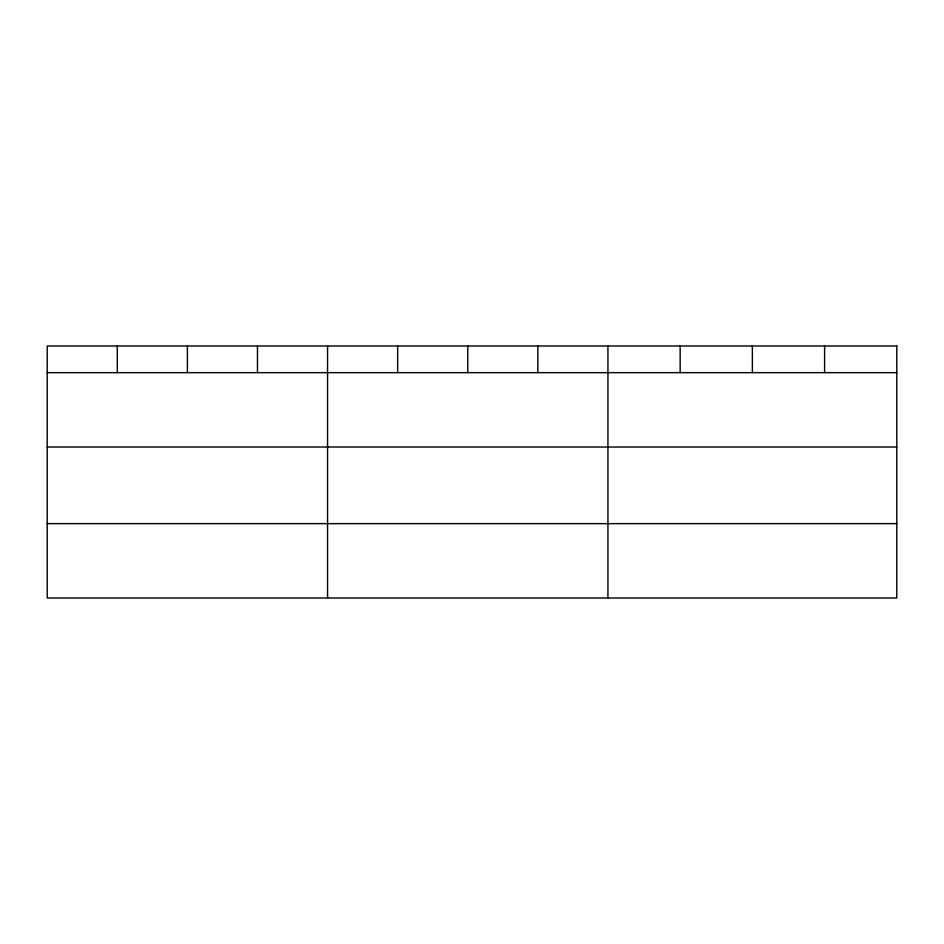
<?xml version="1.0" encoding="UTF-8"?>
<svg xmlns="http://www.w3.org/2000/svg" width="944" height="944" viewBox="0 0 944 944"><rect width="100%" height="100%" fill="white"/><g stroke="black" fill="none" stroke-linecap="round" stroke-linejoin="round"><path stroke-width="1.42" d="M47.2 372.656L896.8 372.656M47.2 447.019L896.8 447.019M47.2 523.637L896.8 523.637M824.584 345.988L824.584 372.656M752.368 345.988L752.368 372.656M680.152 345.988L680.152 372.656M607.936 345.988L607.936 598.012M537.844 345.988L537.844 372.656M467.752 345.988L467.752 372.656M397.66 345.988L397.66 372.656M327.568 345.988L327.568 598.012M257.476 345.988L257.476 372.656M187.384 345.988L187.384 372.656M117.292 345.988L117.292 372.656M896.8 345.988L47.2 345.988L47.2 598.012L896.8 598.012L896.8 345.988"/></g></svg>
